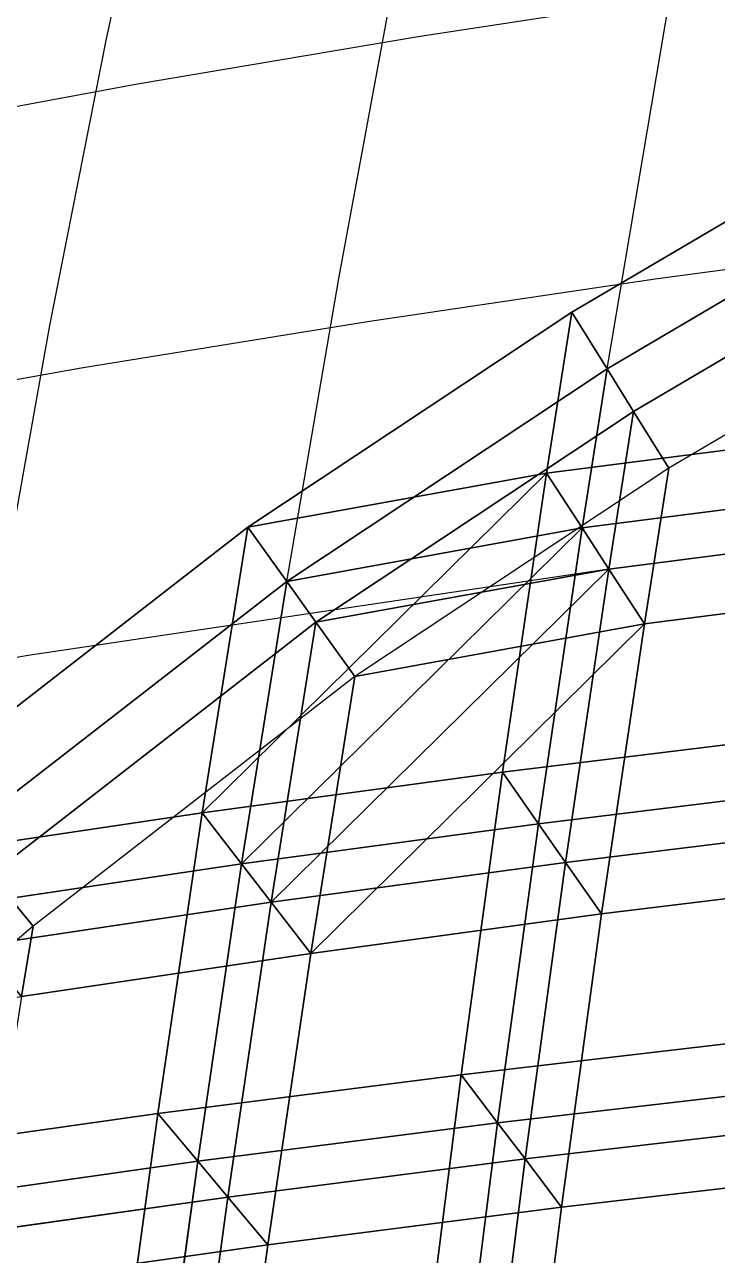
# Model space of a CAD drawing. Extents: x -25.3 to 28.3, y -25.5 to 26.5.
# Drawn here: x -11.763 to -9.556, y 13.083 to 17.007 of the extents above; entities that cross this region are included whole.
import ezdxf

# ---------------------------------------------------------------- set-up
doc = ezdxf.new("R2010")
doc.units = 0

msp = doc.modelspace()

# ---------------------------------------------------------------- linework, layer by layer
at = {"layer": 'LowerTendons'}
for p, q in [((-9.59784, 17.10736, 28.86572), (-10.5024, 16.96867, 28.63169)), ((-10.5024, 16.96867, 28.63169), (-11.40401, 16.81671, 28.37529)), ((-11.40401, 16.81671, 28.37529), (-12.30227, 16.65132, 28.09622)), ((-8.91572, 16.30778, 29.5394), (-9.7541, 16.19525, 29.33567)), ((-9.7541, 16.19525, 29.33567), (-10.67056, 16.05969, 29.09013)), ((-10.67056, 16.05969, 29.09013), (-11.58328, 15.91129, 28.82132)), ((-11.58328, 15.91129, 28.82132), (-12.49178, 15.74993, 28.52903)), ((-8.96978, 15.39065, 30.01135), (-9.90135, 15.27127, 29.77854)), ((-9.90135, 15.27127, 29.77854), (-11.75193, 14.99558, 29.24097)), ((-11.75193, 14.99558, 29.24097), (-12.66991, 14.83911, 28.93586)), ((-9.09699, 14.45149, 30.43697), (-10.03956, 14.33623, 30.1942)), ((-10.03956, 14.33623, 30.1942), (-10.97741, 14.2092, 29.92666)), ((-10.97741, 14.2092, 29.92666), (-11.90998, 14.07035, 29.63423)), ((-9.21591, 13.50142, 30.83486), (-10.16868, 13.39093, 30.58253)), ((-10.16868, 13.39093, 30.58253), (-11.11605, 13.26925, 30.30463)), ((-11.11605, 13.26925, 30.30463), (-12.05742, 13.13634, 30.00109))]:
    msp.add_line(p, q, dxfattribs=at)
at = {"layer": 'TestBases'}
for points in [[(-9.09455, 16.63487, 30.13188), (-10.01966, 16.08996, 30.13436), (-10.09995, 15.57757, 30.37582), (-9.14969, 15.69935, 30.61329)], [(-8.99236, 16.44796, 29.79332), (-9.90708, 15.90917, 29.79577), (-10.01966, 16.08996, 30.13436), (-9.09455, 16.63487, 30.13188)], [(-8.99236, 16.44796, 29.79332), (-9.90708, 15.90917, 29.79577), (-9.98647, 15.40254, 30.03452), (-9.04688, 15.52295, 30.26932)], [(-8.99236, 16.44796, 29.79332), (-9.90708, 15.90917, 29.79577), (-9.98647, 15.40254, 30.03452), (-9.04688, 15.52295, 30.26932)], [(-8.91572, 16.30778, 29.5394), (-9.82265, 15.77358, 29.54183), (-9.90708, 15.90917, 29.79577), (-8.99236, 16.44796, 29.79332)], [(-8.91572, 16.30778, 29.5394), (-9.82265, 15.77358, 29.54183), (-9.90135, 15.27127, 29.77854), (-8.96978, 15.39065, 30.01135)], [(-8.91572, 16.30778, 29.5394), (-9.82265, 15.77358, 29.54183), (-9.90135, 15.27127, 29.77854), (-8.96978, 15.39065, 30.01135)], [(-8.81354, 16.12087, 29.20084), (-9.71007, 15.5928, 29.20324), (-9.82265, 15.77358, 29.54183), (-8.91572, 16.30778, 29.5394)], [(-10.01966, 16.08996, 30.13436), (-10.01966, 16.08996, 30.13436), (-11.05249, 15.40445, 30.13147), (-10.09995, 15.57757, 30.37582)], [(-9.90708, 15.90917, 29.79577), (-10.9283, 15.23136, 29.79292), (-11.05249, 15.40445, 30.13147), (-10.01966, 16.08996, 30.13436)], [(-9.90708, 15.90917, 29.79577), (-9.98647, 15.40254, 30.03452), (-10.09995, 15.57757, 30.37582), (-10.01966, 16.08996, 30.13436)], [(-9.98647, 15.40254, 30.03452), (-9.90708, 15.90917, 29.79577), (-10.01966, 16.08996, 30.13436), (-10.09995, 15.57757, 30.37582)], [(-9.90708, 15.90917, 29.79577), (-9.90708, 15.90917, 29.79577), (-10.01966, 16.08996, 30.13436)], [(-8.81354, 16.12087, 29.20084), (-9.71007, 15.5928, 29.20324), (-9.78787, 15.09624, 29.43724), (-8.86697, 15.21426, 29.66738)], [(-9.90708, 15.90917, 29.79577), (-9.90708, 15.90917, 29.79577), (-10.9283, 15.23136, 29.79292), (-9.98647, 15.40254, 30.03452)], [(-9.82265, 15.77358, 29.54183), (-10.83516, 15.10155, 29.539), (-10.9283, 15.23136, 29.79292), (-9.90708, 15.90917, 29.79577)], [(-9.90708, 15.90917, 29.79577), (-9.90708, 15.90917, 29.79577), (-10.9283, 15.23136, 29.79292), (-9.98647, 15.40254, 30.03452)], [(-9.82265, 15.77358, 29.54183), (-9.90135, 15.27127, 29.77854), (-9.98647, 15.40254, 30.03452), (-9.90708, 15.90917, 29.79577)], [(-9.90135, 15.27127, 29.77854), (-9.82265, 15.77358, 29.54183), (-9.90708, 15.90917, 29.79577), (-9.98647, 15.40254, 30.03452)], [(-9.82265, 15.77358, 29.54183), (-9.82265, 15.77358, 29.54183), (-9.90708, 15.90917, 29.79577)], [(-9.82265, 15.77358, 29.54183), (-9.82265, 15.77358, 29.54183), (-10.83516, 15.10155, 29.539), (-9.90135, 15.27127, 29.77854)], [(-9.71007, 15.5928, 29.20324), (-10.71098, 14.92847, 29.20044), (-10.83516, 15.10155, 29.539), (-9.82265, 15.77358, 29.54183)], [(-9.82265, 15.77358, 29.54183), (-9.82265, 15.77358, 29.54183), (-10.83516, 15.10155, 29.539), (-9.90135, 15.27127, 29.77854)], [(-9.71007, 15.5928, 29.20324), (-9.78787, 15.09624, 29.43724), (-9.90135, 15.27127, 29.77854), (-9.82265, 15.77358, 29.54183)], [(-9.78787, 15.09624, 29.43724), (-9.71007, 15.5928, 29.20324), (-9.82265, 15.77358, 29.54183), (-9.90135, 15.27127, 29.77854)], [(-9.71007, 15.5928, 29.20324), (-9.71007, 15.5928, 29.20324), (-9.82265, 15.77358, 29.54183)], [(-9.14969, 15.69935, 30.61329), (-10.09995, 15.57757, 30.37582), (-10.24093, 14.62377, 30.79982), (-9.27945, 14.74135, 31.04745)], [(-9.04688, 15.52295, 30.26932), (-9.98647, 15.40254, 30.03452), (-10.09995, 15.57757, 30.37582), (-9.14969, 15.69935, 30.61329)], [(-9.98647, 15.40254, 30.03452), (-9.04688, 15.52295, 30.26932), (-9.14969, 15.69935, 30.61329), (-10.09995, 15.57757, 30.37582)], [(-11.19759, 14.4942, 30.52691), (-11.19759, 14.4942, 30.52691), (-10.24093, 14.62377, 30.79982), (-10.09995, 15.57757, 30.37582)], [(-9.98647, 15.40254, 30.03452), (-11.07177, 14.33134, 30.18391), (-11.19759, 14.4942, 30.52691), (-10.09995, 15.57757, 30.37582)], [(-10.09995, 15.57757, 30.37582), (-10.09995, 15.57757, 30.37582), (-11.05249, 15.40445, 30.13147), (-11.19759, 14.4942, 30.52691)], [(-11.07177, 14.33134, 30.18391), (-9.98647, 15.40254, 30.03452), (-10.09995, 15.57757, 30.37582), (-11.19759, 14.4942, 30.52691)], [(-9.98647, 15.40254, 30.03452), (-10.9283, 15.23136, 29.79292), (-11.05249, 15.40445, 30.13147), (-10.09995, 15.57757, 30.37582)], [(-10.9283, 15.23136, 29.79292), (-9.98647, 15.40254, 30.03452), (-10.09995, 15.57757, 30.37582), (-11.05249, 15.40445, 30.13147)], [(-9.71007, 15.5928, 29.20324), (-9.71007, 15.5928, 29.20324), (-10.71098, 14.92847, 29.20044), (-9.78787, 15.09624, 29.43724)], [(-9.98647, 15.40254, 30.03452), (-10.12586, 14.45946, 30.45375), (-10.24093, 14.62377, 30.79982), (-10.09995, 15.57757, 30.37582)], [(-10.12586, 14.45946, 30.45375), (-9.98647, 15.40254, 30.03452), (-10.09995, 15.57757, 30.37582), (-10.24093, 14.62377, 30.79982)], [(-9.98647, 15.40254, 30.03452), (-9.98647, 15.40254, 30.03452), (-10.09995, 15.57757, 30.37582)], [(-9.04688, 15.52295, 30.26932), (-9.98647, 15.40254, 30.03452), (-10.12586, 14.45946, 30.45375), (-9.17519, 14.57572, 30.69861)], [(-9.04688, 15.52295, 30.26932), (-9.98647, 15.40254, 30.03452), (-10.12586, 14.45946, 30.45375), (-9.17519, 14.57572, 30.69861)], [(-8.96978, 15.39065, 30.01135), (-9.90135, 15.27127, 29.77854), (-9.98647, 15.40254, 30.03452), (-9.04688, 15.52295, 30.26932)], [(-9.90135, 15.27127, 29.77854), (-8.96978, 15.39065, 30.01135), (-9.04688, 15.52295, 30.26932), (-9.98647, 15.40254, 30.03452)], [(-11.05249, 15.40445, 30.13147), (-12.11052, 14.58325, 30.13344), (-12.14887, 14.35257, 30.22861), (-11.19759, 14.4942, 30.52691)], [(-10.9283, 15.23136, 29.79292), (-11.97444, 14.41939, 29.79486), (-12.11052, 14.58325, 30.13344), (-11.05249, 15.40445, 30.13147)], [(-11.07177, 14.33134, 30.18391), (-10.9283, 15.23136, 29.79292), (-11.05249, 15.40445, 30.13147), (-11.19759, 14.4942, 30.52691)], [(-10.9283, 15.23136, 29.79292), (-11.07177, 14.33134, 30.18391), (-11.19759, 14.4942, 30.52691), (-11.05249, 15.40445, 30.13147)], [(-11.07177, 14.33134, 30.18391), (-11.07177, 14.33134, 30.18391), (-10.12586, 14.45946, 30.45375), (-9.98647, 15.40254, 30.03452)], [(-9.90135, 15.27127, 29.77854), (-10.97741, 14.2092, 29.92666), (-11.07177, 14.33134, 30.18391), (-9.98647, 15.40254, 30.03452)], [(-11.07177, 14.33134, 30.18391), (-11.07177, 14.33134, 30.18391), (-10.12586, 14.45946, 30.45375), (-9.98647, 15.40254, 30.03452)], [(-9.98647, 15.40254, 30.03452), (-9.98647, 15.40254, 30.03452), (-10.9283, 15.23136, 29.79292), (-11.07177, 14.33134, 30.18391)], [(-10.97741, 14.2092, 29.92666), (-9.90135, 15.27127, 29.77854), (-9.98647, 15.40254, 30.03452), (-11.07177, 14.33134, 30.18391)], [(-9.98647, 15.40254, 30.03452), (-9.98647, 15.40254, 30.03452), (-10.9283, 15.23136, 29.79292), (-11.07177, 14.33134, 30.18391)], [(-9.90135, 15.27127, 29.77854), (-10.83516, 15.10155, 29.539), (-10.9283, 15.23136, 29.79292), (-9.98647, 15.40254, 30.03452)], [(-10.83516, 15.10155, 29.539), (-9.90135, 15.27127, 29.77854), (-9.98647, 15.40254, 30.03452), (-10.9283, 15.23136, 29.79292)], [(-9.90135, 15.27127, 29.77854), (-10.03956, 14.33623, 30.1942), (-10.12586, 14.45946, 30.45375), (-9.98647, 15.40254, 30.03452)], [(-10.03956, 14.33623, 30.1942), (-9.90135, 15.27127, 29.77854), (-9.98647, 15.40254, 30.03452), (-10.12586, 14.45946, 30.45375)], [(-8.96978, 15.39065, 30.01135), (-9.90135, 15.27127, 29.77854), (-10.03956, 14.33623, 30.1942), (-9.09699, 14.45149, 30.43697)], [(-8.96978, 15.39065, 30.01135), (-9.90135, 15.27127, 29.77854), (-10.03956, 14.33623, 30.1942), (-9.09699, 14.45149, 30.43697)], [(-9.90135, 15.27127, 29.77854), (-9.90135, 15.27127, 29.77854), (-9.98647, 15.40254, 30.03452)], [(-8.86697, 15.21426, 29.66738), (-9.78787, 15.09624, 29.43724), (-9.90135, 15.27127, 29.77854), (-8.96978, 15.39065, 30.01135)], [(-9.78787, 15.09624, 29.43724), (-8.86697, 15.21426, 29.66738), (-8.96978, 15.39065, 30.01135), (-9.90135, 15.27127, 29.77854)], [(-10.97741, 14.2092, 29.92666), (-10.97741, 14.2092, 29.92666), (-10.03956, 14.33623, 30.1942), (-9.90135, 15.27127, 29.77854)], [(-9.78787, 15.09624, 29.43724), (-10.85159, 14.04634, 29.58366), (-10.97741, 14.2092, 29.92666), (-9.90135, 15.27127, 29.77854)], [(-10.97741, 14.2092, 29.92666), (-10.97741, 14.2092, 29.92666), (-10.03956, 14.33623, 30.1942), (-9.90135, 15.27127, 29.77854)], [(-9.90135, 15.27127, 29.77854), (-9.90135, 15.27127, 29.77854), (-10.83516, 15.10155, 29.539), (-10.97741, 14.2092, 29.92666)], [(-10.85159, 14.04634, 29.58366), (-9.78787, 15.09624, 29.43724), (-9.90135, 15.27127, 29.77854), (-10.97741, 14.2092, 29.92666)], [(-9.90135, 15.27127, 29.77854), (-9.90135, 15.27127, 29.77854), (-10.83516, 15.10155, 29.539), (-10.97741, 14.2092, 29.92666)], [(-9.78787, 15.09624, 29.43724), (-10.71098, 14.92847, 29.20044), (-10.83516, 15.10155, 29.539), (-9.90135, 15.27127, 29.77854)], [(-10.71098, 14.92847, 29.20044), (-9.78787, 15.09624, 29.43724), (-9.90135, 15.27127, 29.77854), (-10.83516, 15.10155, 29.539)], [(-9.78787, 15.09624, 29.43724), (-9.92449, 14.17192, 29.84814), (-10.03956, 14.33623, 30.1942), (-9.90135, 15.27127, 29.77854)], [(-9.92449, 14.17192, 29.84814), (-9.78787, 15.09624, 29.43724), (-9.90135, 15.27127, 29.77854), (-10.03956, 14.33623, 30.1942)], [(-9.78787, 15.09624, 29.43724), (-9.78787, 15.09624, 29.43724), (-9.90135, 15.27127, 29.77854)], [(-10.9283, 15.23136, 29.79292), (-11.97444, 14.41939, 29.79486), (-12.01236, 14.1913, 29.88896), (-11.07177, 14.33134, 30.18391)], [(-10.9283, 15.23136, 29.79292), (-11.97444, 14.41939, 29.79486), (-12.01236, 14.1913, 29.88896), (-11.07177, 14.33134, 30.18391)], [(-10.83516, 15.10155, 29.539), (-11.87239, 14.2965, 29.54093), (-11.97444, 14.41939, 29.79486), (-10.9283, 15.23136, 29.79292)], [(-10.97741, 14.2092, 29.92666), (-10.83516, 15.10155, 29.539), (-10.9283, 15.23136, 29.79292), (-11.07177, 14.33134, 30.18391)], [(-10.83516, 15.10155, 29.539), (-10.97741, 14.2092, 29.92666), (-11.07177, 14.33134, 30.18391), (-10.9283, 15.23136, 29.79292)], [(-8.86697, 15.21426, 29.66738), (-9.78787, 15.09624, 29.43724), (-9.92449, 14.17192, 29.84814), (-8.99273, 14.28586, 30.08812)], [(-10.83516, 15.10155, 29.539), (-11.87239, 14.2965, 29.54093), (-11.90998, 14.07035, 29.63423), (-10.97741, 14.2092, 29.92666)], [(-10.83516, 15.10155, 29.539), (-11.87239, 14.2965, 29.54093), (-11.90998, 14.07035, 29.63423), (-10.97741, 14.2092, 29.92666)], [(-10.71098, 14.92847, 29.20044), (-11.73631, 14.13264, 29.20235), (-11.87239, 14.2965, 29.54093), (-10.83516, 15.10155, 29.539)], [(-10.85159, 14.04634, 29.58366), (-10.71098, 14.92847, 29.20044), (-10.83516, 15.10155, 29.539), (-10.97741, 14.2092, 29.92666)], [(-10.71098, 14.92847, 29.20044), (-10.85159, 14.04634, 29.58366), (-10.97741, 14.2092, 29.92666), (-10.83516, 15.10155, 29.539)], [(-10.85159, 14.04634, 29.58366), (-10.85159, 14.04634, 29.58366), (-9.92449, 14.17192, 29.84814), (-9.78787, 15.09624, 29.43724)], [(-9.78787, 15.09624, 29.43724), (-9.78787, 15.09624, 29.43724), (-10.71098, 14.92847, 29.20044), (-10.85159, 14.04634, 29.58366)], [(-10.71098, 14.92847, 29.20044), (-11.73631, 14.13264, 29.20235), (-11.77348, 13.90909, 29.29458), (-10.85159, 14.04634, 29.58366)], [(-9.27945, 14.74135, 31.04745), (-10.24093, 14.62377, 30.79982), (-10.37263, 13.65951, 31.19593), (-9.40076, 13.77222, 31.45333)], [(-9.17519, 14.57572, 30.69861), (-10.12586, 14.45946, 30.45375), (-10.24093, 14.62377, 30.79982), (-9.27945, 14.74135, 31.04745)], [(-10.12586, 14.45946, 30.45375), (-9.17519, 14.57572, 30.69861), (-9.27945, 14.74135, 31.04745), (-10.24093, 14.62377, 30.79982)], [(-10.24093, 14.62377, 30.79982), (-11.19759, 14.4942, 30.52691), (-11.33901, 13.53539, 30.91246), (-10.37263, 13.65951, 31.19593)], [(-10.12586, 14.45946, 30.45375), (-11.07177, 14.33134, 30.18391), (-11.19759, 14.4942, 30.52691), (-10.24093, 14.62377, 30.79982)], [(-11.07177, 14.33134, 30.18391), (-10.12586, 14.45946, 30.45375), (-10.24093, 14.62377, 30.79982), (-11.19759, 14.4942, 30.52691)], [(-10.12586, 14.45946, 30.45375), (-10.25609, 13.50604, 30.84542), (-10.37263, 13.65951, 31.19593), (-10.24093, 14.62377, 30.79982)], [(-10.25609, 13.50604, 30.84542), (-10.12586, 14.45946, 30.45375), (-10.24093, 14.62377, 30.79982), (-10.37263, 13.65951, 31.19593)], [(-9.17519, 14.57572, 30.69861), (-10.12586, 14.45946, 30.45375), (-10.25609, 13.50604, 30.84542), (-9.29513, 13.61747, 31.09992)], [(-9.17519, 14.57572, 30.69861), (-10.12586, 14.45946, 30.45375), (-10.25609, 13.50604, 30.84542), (-9.29513, 13.61747, 31.09992)], [(-9.09699, 14.45149, 30.43697), (-10.03956, 14.33623, 30.1942), (-10.12586, 14.45946, 30.45375), (-9.17519, 14.57572, 30.69861)], [(-10.03956, 14.33623, 30.1942), (-9.09699, 14.45149, 30.43697), (-9.17519, 14.57572, 30.69861), (-10.12586, 14.45946, 30.45375)], [(-11.19759, 14.4942, 30.52691), (-12.14887, 14.35257, 30.22861), (-12.29926, 13.39982, 30.60283), (-11.33901, 13.53539, 30.91246)], [(-11.07177, 14.33134, 30.18391), (-12.01236, 14.1913, 29.88896), (-12.14887, 14.35257, 30.22861), (-11.19759, 14.4942, 30.52691)], [(-12.01236, 14.1913, 29.88896), (-11.07177, 14.33134, 30.18391), (-11.19759, 14.4942, 30.52691), (-12.14887, 14.35257, 30.22861)], [(-11.07177, 14.33134, 30.18391), (-11.2116, 13.38331, 30.56513), (-11.33901, 13.53539, 30.91246), (-11.19759, 14.4942, 30.52691)], [(-11.2116, 13.38331, 30.56513), (-11.07177, 14.33134, 30.18391), (-11.19759, 14.4942, 30.52691), (-11.33901, 13.53539, 30.91246)], [(-11.07177, 14.33134, 30.18391), (-11.07177, 14.33134, 30.18391), (-11.19759, 14.4942, 30.52691)], [(-10.12586, 14.45946, 30.45375), (-11.07177, 14.33134, 30.18391), (-11.2116, 13.38331, 30.56513), (-10.25609, 13.50604, 30.84542)], [(-10.12586, 14.45946, 30.45375), (-11.07177, 14.33134, 30.18391), (-11.2116, 13.38331, 30.56513), (-10.25609, 13.50604, 30.84542)], [(-10.03956, 14.33623, 30.1942), (-10.97741, 14.2092, 29.92666), (-11.07177, 14.33134, 30.18391), (-10.12586, 14.45946, 30.45375)], [(-10.97741, 14.2092, 29.92666), (-10.03956, 14.33623, 30.1942), (-10.12586, 14.45946, 30.45375), (-11.07177, 14.33134, 30.18391)], [(-10.03956, 14.33623, 30.1942), (-10.16868, 13.39093, 30.58253), (-10.25609, 13.50604, 30.84542), (-10.12586, 14.45946, 30.45375)], [(-10.16868, 13.39093, 30.58253), (-10.03956, 14.33623, 30.1942), (-10.12586, 14.45946, 30.45375), (-10.25609, 13.50604, 30.84542)], [(-9.09699, 14.45149, 30.43697), (-10.03956, 14.33623, 30.1942), (-10.16868, 13.39093, 30.58253), (-9.21591, 13.50142, 30.83486)], [(-9.09699, 14.45149, 30.43697), (-10.03956, 14.33623, 30.1942), (-10.16868, 13.39093, 30.58253), (-9.21591, 13.50142, 30.83486)], [(-8.99273, 14.28586, 30.08812), (-9.92449, 14.17192, 29.84814), (-10.03956, 14.33623, 30.1942), (-9.09699, 14.45149, 30.43697)], [(-9.92449, 14.17192, 29.84814), (-8.99273, 14.28586, 30.08812), (-9.09699, 14.45149, 30.43697), (-10.03956, 14.33623, 30.1942)], [(-11.07177, 14.33134, 30.18391), (-12.01236, 14.1913, 29.88896), (-12.16107, 13.24926, 30.25898), (-11.2116, 13.38331, 30.56513)], [(-11.07177, 14.33134, 30.18391), (-12.01236, 14.1913, 29.88896), (-12.16107, 13.24926, 30.25898), (-11.2116, 13.38331, 30.56513)], [(-10.97741, 14.2092, 29.92666), (-11.90998, 14.07035, 29.63423), (-12.01236, 14.1913, 29.88896), (-11.07177, 14.33134, 30.18391)], [(-11.90998, 14.07035, 29.63423), (-10.97741, 14.2092, 29.92666), (-11.07177, 14.33134, 30.18391), (-12.01236, 14.1913, 29.88896)], [(-10.97741, 14.2092, 29.92666), (-11.11605, 13.26925, 30.30463), (-11.2116, 13.38331, 30.56513), (-11.07177, 14.33134, 30.18391)], [(-11.11605, 13.26925, 30.30463), (-10.97741, 14.2092, 29.92666), (-11.07177, 14.33134, 30.18391), (-11.2116, 13.38331, 30.56513)], [(-10.03956, 14.33623, 30.1942), (-10.97741, 14.2092, 29.92666), (-11.11605, 13.26925, 30.30463), (-10.16868, 13.39093, 30.58253)], [(-10.03956, 14.33623, 30.1942), (-10.97741, 14.2092, 29.92666), (-11.11605, 13.26925, 30.30463), (-10.16868, 13.39093, 30.58253)], [(-10.97741, 14.2092, 29.92666), (-10.97741, 14.2092, 29.92666), (-11.07177, 14.33134, 30.18391)], [(-9.92449, 14.17192, 29.84814), (-10.85159, 14.04634, 29.58366), (-10.97741, 14.2092, 29.92666), (-10.03956, 14.33623, 30.1942)], [(-10.85159, 14.04634, 29.58366), (-9.92449, 14.17192, 29.84814), (-10.03956, 14.33623, 30.1942), (-10.97741, 14.2092, 29.92666)], [(-9.92449, 14.17192, 29.84814), (-10.05213, 13.23745, 30.23201), (-10.16868, 13.39093, 30.58253), (-10.03956, 14.33623, 30.1942)], [(-10.05213, 13.23745, 30.23201), (-9.92449, 14.17192, 29.84814), (-10.03956, 14.33623, 30.1942), (-10.16868, 13.39093, 30.58253)], [(-11.73631, 14.13264, 29.20235), (-12.05059, 13.86548, 29.20242), (-12.19031, 14.02624, 29.541), (-11.87239, 14.2965, 29.54093)], [(-11.77348, 13.90909, 29.29458), (-11.73631, 14.13264, 29.20235), (-11.87239, 14.2965, 29.54093), (-11.90998, 14.07035, 29.63423)], [(-11.73631, 14.13264, 29.20235), (-11.77348, 13.90909, 29.29458), (-11.90998, 14.07035, 29.63423), (-11.87239, 14.2965, 29.54093)], [(-8.99273, 14.28586, 30.08812), (-9.92449, 14.17192, 29.84814), (-10.05213, 13.23745, 30.23201), (-9.11028, 13.34667, 30.48145)], [(-10.97741, 14.2092, 29.92666), (-11.90998, 14.07035, 29.63423), (-12.05742, 13.13634, 30.00109), (-11.11605, 13.26925, 30.30463)], [(-10.97741, 14.2092, 29.92666), (-11.90998, 14.07035, 29.63423), (-12.05742, 13.13634, 30.00109), (-11.11605, 13.26925, 30.30463)], [(-10.85159, 14.04634, 29.58366), (-11.77348, 13.90909, 29.29458), (-11.90998, 14.07035, 29.63423), (-10.97741, 14.2092, 29.92666)], [(-11.77348, 13.90909, 29.29458), (-10.85159, 14.04634, 29.58366), (-10.97741, 14.2092, 29.92666), (-11.90998, 14.07035, 29.63423)], [(-10.85159, 14.04634, 29.58366), (-10.98865, 13.11716, 29.9573), (-11.11605, 13.26925, 30.30463), (-10.97741, 14.2092, 29.92666)], [(-10.98865, 13.11716, 29.9573), (-10.85159, 14.04634, 29.58366), (-10.97741, 14.2092, 29.92666), (-11.11605, 13.26925, 30.30463)], [(-10.85159, 14.04634, 29.58366), (-10.85159, 14.04634, 29.58366), (-10.97741, 14.2092, 29.92666)], [(-9.92449, 14.17192, 29.84814), (-10.85159, 14.04634, 29.58366), (-10.98865, 13.11716, 29.9573), (-10.05213, 13.23745, 30.23201)], [(-12.05059, 13.86548, 29.20242), (-12.05059, 13.86548, 29.20242), (-11.77348, 13.90909, 29.29458), (-11.73631, 14.13264, 29.20235)], [(-10.85159, 14.04634, 29.58366), (-11.77348, 13.90909, 29.29458), (-11.91923, 12.98578, 29.65723), (-10.98865, 13.11716, 29.9573)], [(-9.40076, 13.77222, 31.45333), (-10.37263, 13.65951, 31.19593), (-10.49504, 12.68558, 31.56406), (-9.51356, 12.79277, 31.83076)], [(-9.29513, 13.61747, 31.09992), (-10.25609, 13.50604, 30.84542), (-10.37263, 13.65951, 31.19593), (-9.40076, 13.77222, 31.45333)], [(-10.25609, 13.50604, 30.84542), (-9.29513, 13.61747, 31.09992), (-9.40076, 13.77222, 31.45333), (-10.37263, 13.65951, 31.19593)], [(-10.37263, 13.65951, 31.19593), (-11.33901, 13.53539, 30.91246), (-11.47035, 12.56761, 31.27053), (-10.49504, 12.68558, 31.56406)], [(-10.25609, 13.50604, 30.84542), (-11.2116, 13.38331, 30.56513), (-11.33901, 13.53539, 30.91246), (-10.37263, 13.65951, 31.19593)], [(-11.2116, 13.38331, 30.56513), (-10.25609, 13.50604, 30.84542), (-10.37263, 13.65951, 31.19593), (-11.33901, 13.53539, 30.91246)], [(-10.25609, 13.50604, 30.84542), (-10.37712, 12.54305, 31.20941), (-10.49504, 12.68558, 31.56406), (-10.37263, 13.65951, 31.19593)], [(-10.37712, 12.54305, 31.20941), (-10.25609, 13.50604, 30.84542), (-10.37263, 13.65951, 31.19593), (-10.49504, 12.68558, 31.56406)], [(-9.29513, 13.61747, 31.09992), (-10.25609, 13.50604, 30.84542), (-10.37712, 12.54305, 31.20941), (-9.40667, 12.64903, 31.47311)], [(-9.29513, 13.61747, 31.09992), (-10.25609, 13.50604, 30.84542), (-10.37712, 12.54305, 31.20941), (-9.40667, 12.64903, 31.47311)], [(-9.21591, 13.50142, 30.83486), (-10.16868, 13.39093, 30.58253), (-10.25609, 13.50604, 30.84542), (-9.29513, 13.61747, 31.09992)], [(-10.16868, 13.39093, 30.58253), (-9.21591, 13.50142, 30.83486), (-9.29513, 13.61747, 31.09992), (-10.25609, 13.50604, 30.84542)], [(-11.33901, 13.53539, 30.91246), (-12.29926, 13.39982, 30.60283), (-12.43884, 12.43884, 30.95013), (-11.47035, 12.56761, 31.27053)], [(-11.2116, 13.38331, 30.56513), (-12.16107, 13.24926, 30.25898), (-12.29926, 13.39982, 30.60283), (-11.33901, 13.53539, 30.91246)], [(-12.16107, 13.24926, 30.25898), (-11.2116, 13.38331, 30.56513), (-11.33901, 13.53539, 30.91246), (-12.29926, 13.39982, 30.60283)], [(-11.2116, 13.38331, 30.56513), (-11.34147, 12.4264, 30.91918), (-11.47035, 12.56761, 31.27053), (-11.33901, 13.53539, 30.91246)], [(-11.34147, 12.4264, 30.91918), (-11.2116, 13.38331, 30.56513), (-11.33901, 13.53539, 30.91246), (-11.47035, 12.56761, 31.27053)], [(-10.25609, 13.50604, 30.84542), (-11.2116, 13.38331, 30.56513), (-11.34147, 12.4264, 30.91918), (-10.37712, 12.54305, 31.20941)], [(-10.25609, 13.50604, 30.84542), (-11.2116, 13.38331, 30.56513), (-11.34147, 12.4264, 30.91918), (-10.37712, 12.54305, 31.20941)], [(-10.16868, 13.39093, 30.58253), (-11.11605, 13.26925, 30.30463), (-11.2116, 13.38331, 30.56513), (-10.25609, 13.50604, 30.84542)], [(-11.11605, 13.26925, 30.30463), (-10.16868, 13.39093, 30.58253), (-10.25609, 13.50604, 30.84542), (-11.2116, 13.38331, 30.56513)], [(-10.16868, 13.39093, 30.58253), (-10.28868, 12.43615, 30.94342), (-10.37712, 12.54305, 31.20941), (-10.25609, 13.50604, 30.84542)], [(-10.28868, 12.43615, 30.94342), (-10.16868, 13.39093, 30.58253), (-10.25609, 13.50604, 30.84542), (-10.37712, 12.54305, 31.20941)], [(-9.21591, 13.50142, 30.83486), (-10.16868, 13.39093, 30.58253), (-10.28868, 12.43615, 30.94342), (-9.3265, 12.54122, 31.20487)], [(-9.21591, 13.50142, 30.83486), (-10.16868, 13.39093, 30.58253), (-10.28868, 12.43615, 30.94342), (-9.3265, 12.54122, 31.20487)], [(-9.11028, 13.34667, 30.48145), (-10.05213, 13.23745, 30.23201), (-10.16868, 13.39093, 30.58253), (-9.21591, 13.50142, 30.83486)], [(-10.05213, 13.23745, 30.23201), (-9.11028, 13.34667, 30.48145), (-9.21591, 13.50142, 30.83486), (-10.16868, 13.39093, 30.58253)], [(-11.2116, 13.38331, 30.56513), (-12.16107, 13.24926, 30.25898), (-12.29908, 12.29908, 30.60237), (-11.34147, 12.4264, 30.91918)], [(-11.2116, 13.38331, 30.56513), (-12.16107, 13.24926, 30.25898), (-12.29908, 12.29908, 30.60237), (-11.34147, 12.4264, 30.91918)], [(-11.11605, 13.26925, 30.30463), (-12.05742, 13.13634, 30.00109), (-12.16107, 13.24926, 30.25898), (-11.2116, 13.38331, 30.56513)], [(-12.05742, 13.13634, 30.00109), (-11.11605, 13.26925, 30.30463), (-11.2116, 13.38331, 30.56513), (-12.16107, 13.24926, 30.25898)], [(-11.11605, 13.26925, 30.30463), (-11.24481, 12.3205, 30.65566), (-11.34147, 12.4264, 30.91918), (-11.2116, 13.38331, 30.56513)], [(-11.24481, 12.3205, 30.65566), (-11.11605, 13.26925, 30.30463), (-11.2116, 13.38331, 30.56513), (-11.34147, 12.4264, 30.91918)], [(-10.16868, 13.39093, 30.58253), (-11.11605, 13.26925, 30.30463), (-11.24481, 12.3205, 30.65566), (-10.28868, 12.43615, 30.94342)], [(-10.16868, 13.39093, 30.58253), (-11.11605, 13.26925, 30.30463), (-11.24481, 12.3205, 30.65566), (-10.28868, 12.43615, 30.94342)], [(-10.05213, 13.23745, 30.23201), (-10.98865, 13.11716, 29.9573), (-11.11605, 13.26925, 30.30463), (-10.16868, 13.39093, 30.58253)], [(-10.98865, 13.11716, 29.9573), (-10.05213, 13.23745, 30.23201), (-10.16868, 13.39093, 30.58253), (-11.11605, 13.26925, 30.30463)], [(-10.05213, 13.23745, 30.23201), (-10.17075, 12.29361, 30.58877), (-10.28868, 12.43615, 30.94342), (-10.16868, 13.39093, 30.58253)], [(-10.17075, 12.29361, 30.58877), (-10.05213, 13.23745, 30.23201), (-10.16868, 13.39093, 30.58253), (-10.28868, 12.43615, 30.94342)], [(-9.11028, 13.34667, 30.48145), (-10.05213, 13.23745, 30.23201), (-10.17075, 12.29361, 30.58877), (-9.21961, 12.39749, 30.84722)], [(-11.11605, 13.26925, 30.30463), (-12.05742, 13.13634, 30.00109), (-12.19426, 12.19426, 30.34156), (-11.24481, 12.3205, 30.65566)], [(-11.11605, 13.26925, 30.30463), (-12.05742, 13.13634, 30.00109), (-12.19426, 12.19426, 30.34156), (-11.24481, 12.3205, 30.65566)], [(-10.98865, 13.11716, 29.9573), (-11.91923, 12.98578, 29.65723), (-12.05742, 13.13634, 30.00109), (-11.11605, 13.26925, 30.30463)], [(-11.91923, 12.98578, 29.65723), (-10.98865, 13.11716, 29.9573), (-11.11605, 13.26925, 30.30463), (-12.05742, 13.13634, 30.00109)], [(-10.98865, 13.11716, 29.9573), (-11.11593, 12.17929, 30.30431), (-11.24481, 12.3205, 30.65566), (-11.11605, 13.26925, 30.30463)], [(-11.11593, 12.17929, 30.30431), (-10.98865, 13.11716, 29.9573), (-11.11605, 13.26925, 30.30463), (-11.24481, 12.3205, 30.65566)], [(-10.05213, 13.23745, 30.23201), (-10.98865, 13.11716, 29.9573), (-11.11593, 12.17929, 30.30431), (-10.17075, 12.29361, 30.58877)], [(-10.98865, 13.11716, 29.9573), (-11.91923, 12.98578, 29.65723), (-12.0545, 12.0545, 29.9938), (-11.11593, 12.17929, 30.30431)]]:
    msp.add_3dface(points, dxfattribs=at)
at = {"layer": 'UpperTendons'}
for p, q in [((-11.50204, 16.96126, 28.6192), (-11.31056, 17.86328, 28.14275)), ((-9.90708, 15.90917, 29.79577), (-9.68034, 17.25442, 29.11385)), ((-10.76228, 16.19774, 29.34019), (-10.59268, 17.11453, 28.87781)), ((-11.68285, 16.04807, 29.06907), (-11.50204, 16.96126, 28.6192)), ((-10.9283, 15.23136, 29.79292), (-10.76228, 16.19774, 29.34019)), ((-11.97444, 14.41939, 29.79486), (-11.68285, 16.04807, 29.06907)), ((-9.98647, 15.40254, 30.03452), (-9.90708, 15.90917, 29.79577)), ((-10.12586, 14.45946, 30.45375), (-9.98647, 15.40254, 30.03452)), ((-11.07177, 14.33134, 30.18391), (-10.9283, 15.23136, 29.79292)), ((-10.25609, 13.50604, 30.84542), (-10.12586, 14.45946, 30.45375)), ((-11.2116, 13.38331, 30.56513), (-11.07177, 14.33134, 30.18391)), ((-10.37712, 12.54305, 31.20941), (-10.25609, 13.50604, 30.84542)), ((-11.34147, 12.4264, 30.91918), (-11.2116, 13.38331, 30.56513))]:
    msp.add_line(p, q, dxfattribs=at)

doc.saveas('drawing.dxf')
